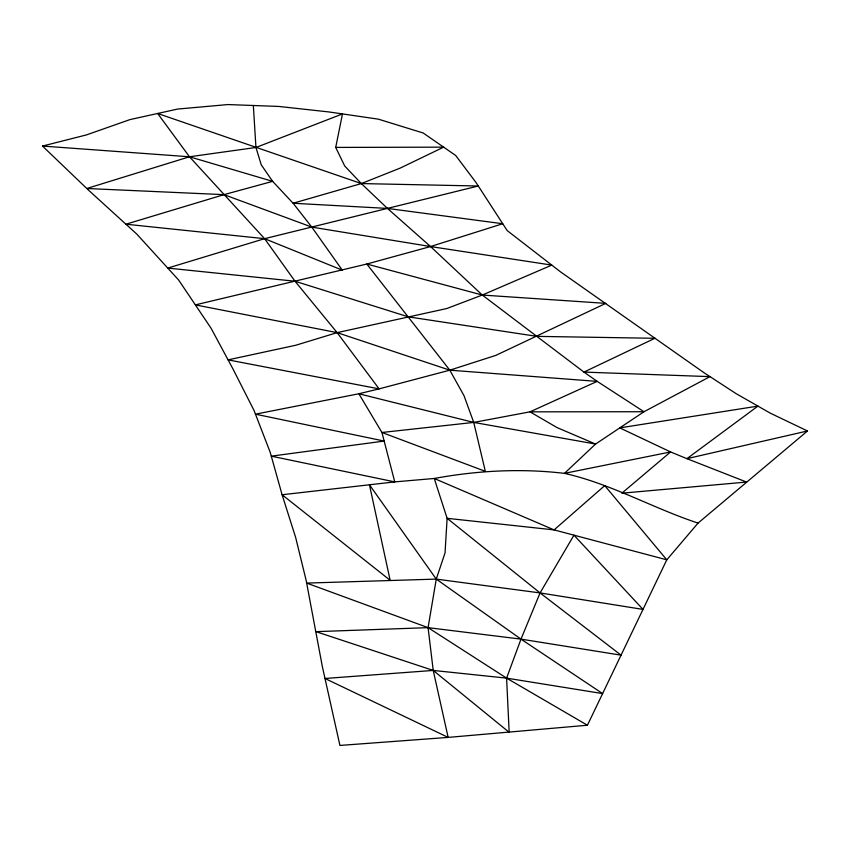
<?xml version="1.0" encoding="UTF-8"?>
<svg xmlns="http://www.w3.org/2000/svg" width="850" height="850" viewBox="0 0 850 850"><rect width="100%" height="100%" fill="white"/><g stroke="black" fill="none" stroke-linecap="round" stroke-linejoin="round"><path stroke-width="1.27" d="M335.707 147.422L342.476 113.921L255.946 147.486L189.476 156.772L86.806 188.498L223.996 194.65L311.78 227.088L430.536 246.542L551.799 265.104L482.29 295.046L446.771 308.539L337.142 332.637L295.672 345.27L228.076 359.869L379.111 388.875L449.809 370.175L495.773 355.406L605.806 303.365L482.29 295.046L366.807 264.031L195.351 304.884L337.142 332.637L449.809 370.175L597.189 381.374L643.992 411.729L710.005 376.635L583.939 372.087L482.29 295.046L430.536 246.542L387.462 208.42L361.335 183.568L344.707 165.994L335.707 147.422L443.647 147.156L400.138 168.119L361.335 183.568L293.112 203.246L272.638 181.358L261.248 164.836L255.946 147.486L253.343 105.496M587.424 725.231L666.793 559.821L698.062 523.09L807.5 430.971L770.376 413.206L736.111 393.646L704.129 372.81L560.405 271.777L507.174 230.573L476 182.495L455.717 155.508L423.172 132.993L378.377 119.159L328.929 111.945L278.768 106.441L227.928 104.561L177.554 109.076L129.986 119.595L86.402 134.927L42.5 146.062L88.782 190.389L136.861 234.164L178.617 280.001L211.108 328.302L233.144 369.304L254.054 410.507L270.226 452.391L282.104 494.753L295.641 537.423L306.149 580.38L322.362 666.644L339.926 745.439L448.141 737.407L587.424 725.231L506.589 678.13L428.081 627.651L306.68 583.089L436.263 579.105L540.069 592.918L643.025 609.407L573.963 535.171L540.069 592.918L520.986 639.126L506.589 678.13L509.171 732.317L433.224 670.427L315.998 631.656L428.081 627.651L520.986 639.126L621.063 655.159L540.069 592.918L447.121 518.319L434.244 478.476L394.751 481.897L282.104 494.753L390.139 580.274L369.442 484.787L436.263 579.105L520.986 639.126L602.618 693.589L506.589 678.13L433.224 670.427L324.998 678.481L448.141 737.407L433.224 670.427L428.081 627.651L436.263 579.105L445.049 552.872L447.121 518.319L554.104 529.901L666.793 559.821L604.743 485.616L554.104 529.901L434.244 478.476C477.201 470.549 521.029 468.233 564.464 473.365C611.023 483.82 652.864 508.204 698.062 523.09M807.5 430.971L686.928 458.671L670.597 451.945L619.788 427.89L757.934 406.109L686.928 458.671L746.566 482.056L621.839 493.191L670.597 451.945L564.464 473.365L595.574 444.051L643.992 411.729L530.007 411.836L473.737 422.418L381.937 432.48L358.849 393.763L255.468 414.173L384.168 441.065L271.277 456.152L394.751 481.897L381.937 432.48L485.329 471.336L473.737 422.418L464.004 395.686L449.809 370.175L366.807 264.031L430.536 246.542L502.743 223.741L387.462 208.42L293.112 203.246L311.78 227.088L342.284 270.162L264.605 238.68L125.927 224.209L223.996 194.65L272.638 181.358L189.476 156.772L42.5 146.062M654.893 338.289L583.939 372.087L597.189 381.374L530.007 411.836L557.079 427.603L595.574 444.051L473.737 422.418L358.849 393.763L379.111 388.875L337.142 332.637L295.014 281.233L264.605 238.68L189.476 156.772L157.654 113.475L361.335 183.568L478.274 186.001L264.605 238.68L167.758 268.079L295.014 281.233L408.276 316.837L536.903 336.366L654.893 338.289"/></g></svg>
